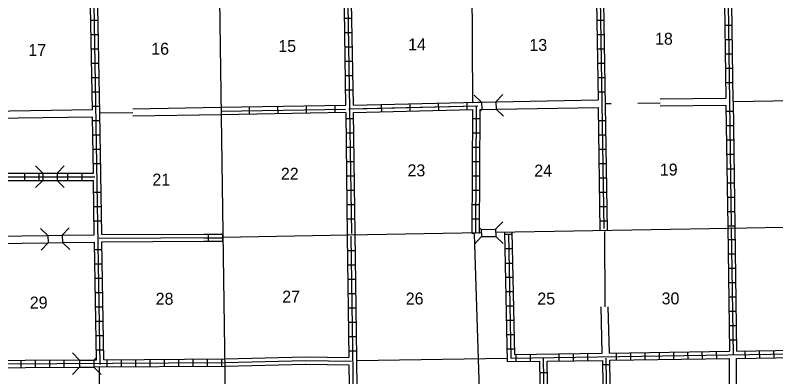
# Model space of a CAD drawing. Extents: x 1640390 to 2179601, y 15437295 to 15889889.
# Drawn here: x 1949481 to 1981310, y 15593015 to 15608147 of the extents above; entities that cross this region are included whole.
import ezdxf

# ---------------------------------------------------------------- set-up
doc = ezdxf.new("R2010")
doc.units = 0
for name, color, linetype in [('L10', 7, 'Continuous'), ('L13', 7, 'Continuous'), ('L14', 7, 'Continuous'), ('L18', 7, 'Continuous'), ('L4', 7, 'Continuous'), ('L8', 7, 'Continuous'), ('L9', 7, 'Continuous')]:
    doc.layers.add(name, color=color, linetype=linetype)

msp = doc.modelspace()

# ---------------------------------------------------------------- linework, layer by layer
at = {"layer": 'L10'}
for points in [[(1969605, 15604520), (1973876, 15604599)], [(1976475, 15604650), (1979225, 15604678)], [(1958092, 15604281), (1954409, 15604217)], [(1968834, 15604504), (1968982, 15604504)], [(1969616, 15604219), (1973882, 15604288)], [(1976473, 15604348), (1979225, 15604378)], [(1952709, 15604187), (1947514, 15604103)], [(1958096, 15603983), (1954409, 15603921)], [(1968934, 15604203), (1969008, 15604203)], [(1952715, 15603886), (1947514, 15603807)], [(1947567, 15598881), (1950840, 15598928)], [(1951448, 15598939), (1952789, 15598955)], [(1953100, 15598965), (1957373, 15598983)], [(1947572, 15598580), (1950856, 15598628)], [(1951485, 15598638), (1952799, 15598654)], [(1953105, 15598664), (1957371, 15598687)], [(1974051, 15593997), (1974005, 15595939)], [(1974352, 15594007), (1974302, 15595942)], [(1958248, 15593765), (1961632, 15593849)], [(1961632, 15593849), (1963443, 15593823)], [(1979357, 15588690), (1979367, 15593780)], [(1979658, 15588690), (1979663, 15593786)], [(1958259, 15593464), (1961643, 15593548)], [(1961632, 15593548), (1963449, 15593522)]]:
    msp.add_lwpolyline(points, dxfattribs=at)
at = {"layer": 'L13'}
for points in [[(1968591, 15609462), (1968618, 15604504)], [(1979524, 15604539), (1984530, 15604623)], [(1974415, 15604441), (1974167, 15604441)], [(1976474, 15604465), (1975534, 15604457)], [(1954409, 15604067), (1953024, 15604043)], [(1968692, 15598981), (1969024, 15588537)], [(1974140, 15599097), (1974156, 15595940)], [(1963761, 15593699), (1970064, 15593796)], [(1952989, 15593421), (1952989, 15587761)]]:
    msp.add_lwpolyline(points, dxfattribs=at)
at = {"layer": 'L18'}
for p, q in [((1968998, 15604504), (1968692, 15604795)), ((1969600, 15604520), (1969890, 15604832)), ((1968998, 15604504), (1969600, 15604520)), ((1968998, 15604504), (1969008, 15604203)), ((1969600, 15604520), (1969605, 15604219)), ((1969008, 15604203), (1968940, 15604129)), ((1969008, 15604203), (1969605, 15604219)), ((1969605, 15604219), (1969916, 15603929)), ((1950634, 15601537), (1950333, 15601838)), ((1951231, 15601537), (1951532, 15601838)), ((1950634, 15601537), (1950634, 15601236)), ((1950634, 15601537), (1951231, 15601537)), ((1951231, 15601537), (1951231, 15601236)), ((1950634, 15601236), (1950334, 15600940)), ((1950634, 15601236), (1951231, 15601236)), ((1951231, 15601236), (1951532, 15600940)), ((1969584, 15599187), (1969885, 15599499)), ((1950851, 15598923), (1950539, 15599214)), ((1951448, 15598939), (1951743, 15599245)), ((1968982, 15599182), (1968892, 15599261)), ((1968982, 15599182), (1969584, 15599187)), ((1968982, 15599182), (1968992, 15598881)), ((1969584, 15599187), (1969589, 15598886)), ((1950851, 15598923), (1951448, 15598939)), ((1950851, 15598923), (1950856, 15598622)), ((1951448, 15598939), (1951458, 15598638)), ((1968992, 15598881), (1968697, 15598569)), ((1968992, 15598881), (1969589, 15598886)), ((1969589, 15598886), (1969901, 15598596)), ((1950856, 15598622), (1950566, 15598311)), ((1950856, 15598622), (1951458, 15598638)), ((1951458, 15598638), (1951764, 15598348)), ((1952176, 15593712), (1951875, 15594013)), ((1952773, 15593712), (1952889, 15593828)), ((1952176, 15593712), (1952176, 15593411)), ((1952176, 15593712), (1952773, 15593712)), ((1952773, 15593712), (1952773, 15593411)), ((1952176, 15593411), (1951875, 15593115)), ((1952176, 15593411), (1952773, 15593411)), ((1952773, 15593411), (1953074, 15593115))]:
    msp.add_line(p, q, dxfattribs=at)
at = {"layer": 'L4'}
for points in [[(1957942, 15614658), (1958322, 15588331)], [(2000532, 15599615), (1979346, 15599224)], [(1979346, 15599224), (1969600, 15599055)], [(1963422, 15598944), (1958158, 15598839)], [(1968977, 15599045), (1963422, 15598944)]]:
    msp.add_lwpolyline(points, dxfattribs=at)
at = {"layer": 'L8'}
for p, q in [((1952947, 15607931), (1952651, 15607920)), ((1963560, 15608015), (1963259, 15608015)), ((1973824, 15607936), (1974125, 15607936)), ((1979484, 15607715), (1979183, 15607715)), ((1952958, 15607329), (1952657, 15607324)), ((1963565, 15607414), (1963264, 15607414)), ((1973834, 15607340), (1974130, 15607340)), ((1979489, 15607113), (1979188, 15607113)), ((1963575, 15606812), (1963274, 15606812)), ((1952973, 15606732), (1952672, 15606722)), ((1973839, 15606738), (1974140, 15606738)), ((1979499, 15606516), (1979198, 15606516)), ((1963581, 15606215), (1963285, 15606215)), ((1952984, 15606130), (1952683, 15606120)), ((1973850, 15606136), (1974151, 15606136)), ((1979505, 15605914), (1979209, 15605914)), ((1952989, 15605529), (1952694, 15605523)), ((1963591, 15605613), (1963290, 15605613)), ((1973855, 15605539), (1974156, 15605539)), ((1979515, 15605312), (1979214, 15605312)), ((1953000, 15604932), (1952699, 15604932)), ((1963607, 15605011), (1963306, 15605011)), ((1973876, 15604937), (1974172, 15604937)), ((1953010, 15604330), (1952709, 15604330)), ((1979531, 15604114), (1979230, 15604114)), ((1953026, 15603728), (1952725, 15603728)), ((1963623, 15603813), (1963322, 15603813)), ((1968934, 15603813), (1968633, 15603813)), ((1973892, 15603739), (1974193, 15603739)), ((1979542, 15603512), (1979241, 15603512)), ((1953032, 15603131), (1952731, 15603131)), ((1963633, 15603216), (1963332, 15603216)), ((1968924, 15603216), (1968623, 15603216)), ((1973897, 15603137), (1974198, 15603137)), ((1979547, 15602915), (1979251, 15602915)), ((1953042, 15602530), (1952741, 15602530)), ((1963639, 15602614), (1963343, 15602614)), ((1968924, 15602614), (1968623, 15602614)), ((1973908, 15602540), (1974209, 15602540)), ((1963649, 15602012), (1963348, 15602012)), ((1968924, 15602012), (1968623, 15602012)), ((1979557, 15602313), (1979257, 15602313)), ((1953047, 15601928), (1952752, 15601928)), ((1973924, 15601938), (1974225, 15601938)), ((1979568, 15601711), (1979267, 15601711)), ((1949885, 15601236), (1949885, 15601537)), ((1950481, 15601236), (1950481, 15601537)), ((1951685, 15601236), (1951685, 15601537)), ((1952282, 15601236), (1952282, 15601537)), ((1963660, 15601415), (1963359, 15601415)), ((1968913, 15601415), (1968618, 15601415)), ((1973934, 15601336), (1974230, 15601336)), ((1979573, 15601114), (1979272, 15601114)), ((1963676, 15600813), (1963375, 15600813)), ((1968913, 15600813), (1968618, 15600813)), ((1973940, 15600740), (1974241, 15600740)), ((1953074, 15600729), (1952773, 15600729)), ((1979584, 15600512), (1979283, 15600512)), ((1953084, 15600132), (1952783, 15600132)), ((1963681, 15600212), (1963380, 15600212)), ((1968913, 15600212), (1968618, 15600212)), ((1973950, 15600138), (1974251, 15600138)), ((1979589, 15599916), (1979288, 15599916)), ((1953090, 15599530), (1952789, 15599530)), ((1963692, 15599615), (1963391, 15599615)), ((1968908, 15599615), (1968607, 15599615)), ((1973956, 15599536), (1974257, 15599536)), ((1979600, 15599314), (1979299, 15599314)), ((1957562, 15598983), (1957563, 15598685)), ((1958158, 15598986), (1958159, 15598687)), ((1968697, 15599013), (1968607, 15599013)), ((1969975, 15598981), (1970276, 15598981)), ((1979605, 15598749), (1979309, 15598749)), ((1953105, 15598332), (1952810, 15598332)), ((1963380, 15598305), (1963681, 15598305)), ((1969980, 15598379), (1970281, 15598379)), ((1979616, 15598147), (1979315, 15598147)), ((1953127, 15597730), (1952826, 15597730)), ((1963391, 15597704), (1963692, 15597704)), ((1970001, 15597777), (1970297, 15597777)), ((1979626, 15597545), (1979325, 15597545)), ((1953132, 15597128), (1952831, 15597128)), ((1963401, 15597107), (1963697, 15597107)), ((1970006, 15597181), (1970307, 15597181)), ((1979631, 15596948), (1979330, 15596948)), ((1953142, 15596531), (1952841, 15596531)), ((1963406, 15596505), (1963707, 15596505)), ((1970022, 15596579), (1970323, 15596579)), ((1979642, 15596347), (1979341, 15596347)), ((1970033, 15595982), (1970334, 15595982)), ((1953148, 15595929), (1952852, 15595929)), ((1963417, 15595903), (1963718, 15595903)), ((1979647, 15595745), (1979346, 15595745)), ((1953158, 15595327), (1952857, 15595327)), ((1970043, 15595380), (1970339, 15595380)), ((1963422, 15595306), (1963723, 15595306)), ((1979658, 15595148), (1979357, 15595148)), ((1953174, 15594731), (1952873, 15594731)), ((1963433, 15594704), (1963734, 15594704)), ((1970059, 15594778), (1970360, 15594778)), ((1979663, 15594546), (1979367, 15594546)), ((1953185, 15594129), (1952884, 15594129)), ((1963443, 15594102), (1963739, 15594102)), ((1970064, 15594182), (1970365, 15594182)), ((1977039, 15593754), (1977039, 15594055)), ((1977641, 15593765), (1977630, 15594066)), ((1978243, 15593770), (1978232, 15594071)), ((1978839, 15593780), (1978834, 15594081)), ((1980038, 15593796), (1980033, 15594097)), ((1980640, 15593807), (1980635, 15594102)), ((1981242, 15593812), (1981231, 15594113)), ((1953332, 15593437), (1953332, 15593738)), ((1953934, 15593437), (1953934, 15593738)), ((1954531, 15593437), (1954531, 15593738)), ((1955133, 15593448), (1955133, 15593749)), ((1955735, 15593448), (1955735, 15593749)), ((1956331, 15593453), (1956331, 15593754)), ((1956933, 15593453), (1956933, 15593754)), ((1957535, 15593453), (1957535, 15593754)), ((1958132, 15593464), (1958132, 15593765)), ((1970439, 15593648), (1970439, 15593944)), ((1971041, 15593664), (1971041, 15593965)), ((1972240, 15593680), (1972240, 15593981)), ((1972842, 15593691), (1972842, 15593986)), ((1973438, 15593696), (1973438, 15593997)), ((1974642, 15593712), (1974642, 15594013)), ((1975239, 15593722), (1975239, 15594023)), ((1975840, 15593728), (1975840, 15594029)), ((1976442, 15593749), (1976442, 15594044)), ((1949732, 15593411), (1949732, 15593712)), ((1950334, 15593411), (1950334, 15593712)), ((1950935, 15593421), (1950935, 15593722)), ((1951532, 15593421), (1951532, 15593722)), ((1974373, 15593511), (1974072, 15593511)), ((1971448, 15593194), (1971749, 15593194))]:
    msp.add_line(p, q, dxfattribs=at)
for points in [[(1979230, 15614922), (1979447, 15599314)], [(1953042, 15593532), (1952694, 15614521)], [(1963301, 15614695), (1963549, 15599013)], [(1973940, 15609737), (1974114, 15599214)], [(1979156, 15609658), (1979225, 15604678)], [(1979447, 15609663), (1979517, 15604539)], [(1963232, 15609388), (1963306, 15604372)], [(1963533, 15609399), (1963618, 15604378)], [(1973792, 15609563), (1973876, 15604599)], [(1974093, 15609573), (1974257, 15599161)], [(1952709, 15604187), (1952625, 15609246)], [(1953018, 15604043), (1952931, 15609256)], [(1963449, 15604230), (1968834, 15604356)], [(1968755, 15599013), (1968781, 15604330)], [(1973882, 15604288), (1973950, 15599145)], [(1979225, 15604378), (1979299, 15599314)], [(1979524, 15604539), (1979600, 15599314)], [(1953100, 15598965), (1953024, 15604043)], [(1963317, 15604071), (1963375, 15598907)], [(1963618, 15604082), (1963697, 15599013)], [(1968607, 15599013), (1968633, 15604198)], [(1968908, 15599013), (1968934, 15604203)], [(1952757, 15601537), (1952715, 15603886)], [(1947482, 15601389), (1952815, 15601389)], [(1947614, 15601537), (1950634, 15601537)], [(1951242, 15601537), (1952757, 15601537)], [(1947609, 15601236), (1950619, 15601236)], [(1951231, 15601236), (1952757, 15601236)], [(1952789, 15598955), (1952757, 15601236)], [(1979299, 15599314), (1979367, 15594081)], [(1979447, 15599256), (1979526, 15593944)], [(1979600, 15599314), (1979663, 15594087)], [(1952989, 15598812), (1958158, 15598839)], [(1957373, 15598983), (1958158, 15598987)], [(1957374, 15598833), (1958159, 15598837)], [(1963375, 15598907), (1963443, 15593823)], [(1963523, 15598907), (1963676, 15588432)], [(1963697, 15599013), (1963760, 15593812)], [(1969964, 15599071), (1970075, 15593648), (1971442, 15593664)], [(1970122, 15598981), (1970223, 15593796), (1984758, 15594023)], [(1970265, 15599066), (1970376, 15593944), (1974051, 15593997)], [(1952889, 15593728), (1952799, 15598654)], [(1953190, 15593728), (1953105, 15598664)], [(1957371, 15598687), (1958158, 15598691)], [(1974352, 15594007), (1979367, 15594081)], [(1979663, 15594087), (1984589, 15594166)], [(1953190, 15593728), (1958248, 15593765)], [(1963760, 15593812), (1963824, 15588432)], [(1971675, 15588532), (1971590, 15593796)], [(1974288, 15588712), (1974214, 15593796)], [(1974367, 15593706), (1979367, 15593780)], [(1979663, 15593786), (1984589, 15593865)], [(1937134, 15593490), (1958248, 15593611)], [(1947614, 15593696), (1952176, 15593722)], [(1947636, 15593395), (1952166, 15593421)], [(1952773, 15593432), (1958248, 15593464)], [(1952783, 15593728), (1952889, 15593728)], [(1961632, 15593696), (1963549, 15593670)], [(1963449, 15593522), (1963523, 15588432)], [(1971522, 15588532), (1971442, 15593664)], [(1971743, 15593670), (1974066, 15593696)], [(1971823, 15588532), (1971743, 15593670)], [(1974147, 15588567), (1974066, 15593696)], [(1974441, 15588571), (1974367, 15593706)]]:
    msp.add_lwpolyline(points, dxfattribs=at)
at = {"layer": 'L9'}
for p, q in [((1959290, 15604003), (1959285, 15604301)), ((1960483, 15604024), (1960478, 15604322)), ((1961676, 15604045), (1961671, 15604343)), ((1962869, 15604065), (1962864, 15604364)), ((1964818, 15604107), (1964810, 15604406)), ((1966011, 15604136), (1966003, 15604435)), ((1967203, 15604165), (1967196, 15604464)), ((1968396, 15604194), (1968389, 15604493))]:
    msp.add_line(p, q, dxfattribs=at)
for points in [[(1963306, 15604372), (1958092, 15604281)], [(1963618, 15604378), (1968834, 15604504)], [(1963621, 15604228), (1968838, 15604354)], [(1958094, 15604131), (1963309, 15604222)], [(1963317, 15604071), (1958096, 15603983)], [(1963618, 15604082), (1968633, 15604198)], [(1958248, 15593611), (1961632, 15593696)]]:
    msp.add_lwpolyline(points, dxfattribs=at)

# ---------------------------------------------------------------- texts
at = {"layer": 'L14'}
for s, p in [('18', (1976258, 15606912)), ('15', (1960492, 15606606)), ('14', (1965925, 15606674)), ('13', (1970999, 15606653)), ('17', (1950033, 15606437)), ('16', (1955175, 15606495)), ('22', (1960598, 15601262)), ('23', (1965899, 15601405)), ('24', (1971205, 15601394)), ('19', (1976458, 15601437)), ('21', (1955223, 15601019)), ('27', (1960656, 15596120)), ('29', (1950091, 15595871)), ('28', (1955360, 15596030)), ('26', (1965825, 15596040)), ('25', (1971331, 15596040)), ('30', (1976532, 15596046))]:
    msp.add_text(s, height=500, rotation=360, dxfattribs=at).set_placement(p)

doc.saveas('drawing.dxf')
